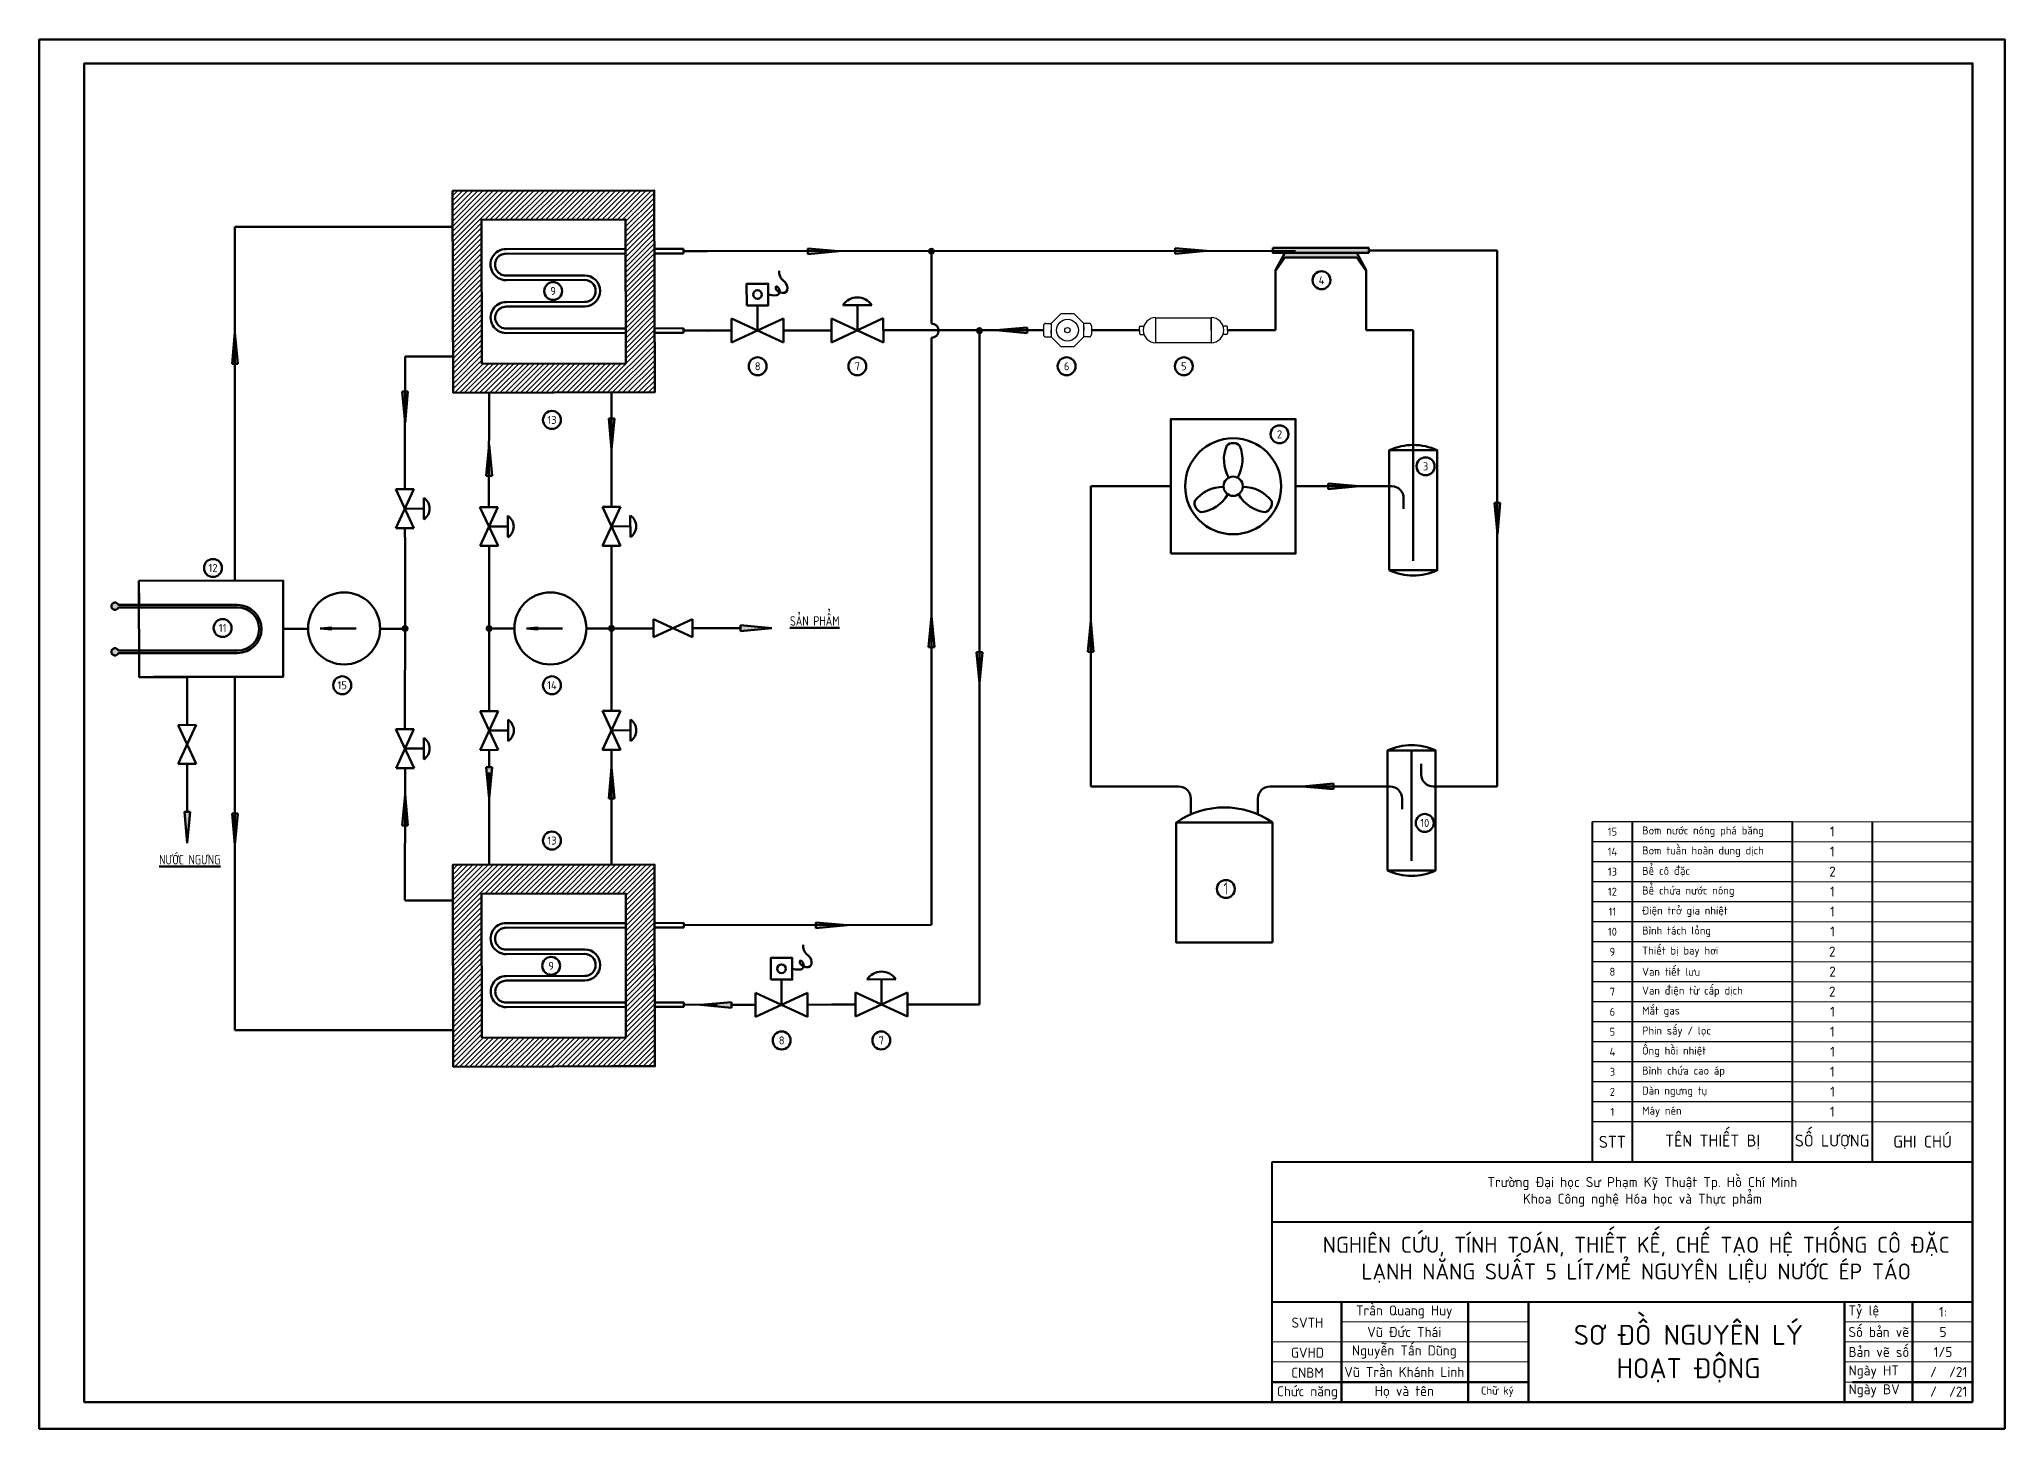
# Model space of a CAD drawing. Header units: inches. Extents: x 18834 to 27863, y -978 to 6102.
# Drawn here: x 25407 to 27863, y -623 to 1112 of the extents above; entities that cross this region are included whole.
import ezdxf

# ---------------------------------------------------------------- set-up
doc = ezdxf.new("R2010")
doc.units = ezdxf.units.IN
doc.header["$MEASUREMENT"] = 0
doc.layers.add('Dam', color=7, linetype='Continuous', lineweight=50)
doc.layers.add('Text', color=6, linetype='Continuous', lineweight=25)
doc.layers.add('Hatch', color=2, linetype='Continuous')
doc.layers.add('Khung', color=7, linetype='Continuous', lineweight=50, plot=False)
doc.styles.add('DIM', font='', dxfattribs={"width": 0.8, "height": 10})
doc.styles.add('Hieu', font='', dxfattribs={"height": 2})
doc.styles.get("Standard").update_dxf_attribs({"font": '', "height": 10})
doc.styles.add('style1', font='', dxfattribs={"height": 25})
doc.styles.add('TUANANH', font='', dxfattribs={"height": 5})
doc.styles.get('DIM').set_extended_font_data('TCVN 7284')
doc.styles.get('Hieu').set_extended_font_data('VNI-Helve-Condense')
doc.styles.get('Standard').set_extended_font_data('TCVN 7284')
doc.styles.get('style1').set_extended_font_data('VNI-Helve-Condense')
doc.styles.get('TUANANH').set_extended_font_data('VNI-Times')

msp = doc.modelspace()

# ---------------------------------------------------------------- hatches: boundary and pattern name
at = {"layer": 'Dam'}
h = msp.add_hatch(color=256, dxfattribs=at)
h.dxf.hatch_style = 1
h.paths.add_polyline_path([(26406.1, 847.7), (26367.1, 851.3), (26367.1, 847.7), (26367.1, 844.1)])
h = msp.add_hatch(dxfattribs=at)
h.set_pattern_fill('ANSI31', color=256, scale=0.6, angle=0.1284)
h.set_pattern_definition([(45.12841767, (7542.46006, -4707.05841), (-0.05315173876, 0.052914012), [])])
h.paths.add_polyline_path([(26518.6, 847.7, 1), (26524.6, 847.7, 1)])
h = msp.add_hatch(color=256, dxfattribs=at)
h.dxf.hatch_style = 1
h.paths.add_polyline_path([(26865.2, 848.1), (26826.2, 851.7), (26826.2, 848.1), (26826.2, 844.5)])
h = msp.add_hatch(color=256, dxfattribs=at)
h.dxf.hatch_style = 1
h.paths.add_polyline_path([(26948.1, 851.8), (26948.1, 845.8), (27068.1, 845.8), (27068.1, 851.8)])
edge = h.paths.add_edge_path()
edge.add_line((26951.3, 824.1), (26963.1, 845.8))
edge.add_line((26963.1, 839.8), (26951.9, 823.8))
edge.add_line((26963.1, 839.8), (27053.1, 839.8))
edge.add_line((27064.9, 824.1), (27053.1, 845.8))
edge.add_line((27053.1, 839.8), (27064.3, 823.8))
edge.add_line((27053.1, 845.8), (26963.1, 845.8))
h = msp.add_hatch(color=256, dxfattribs=at)
h.dxf.hatch_style = 1
h.paths.add_polyline_path([(26951.3, 824.1), (26951.9, 823.8), (26963.1, 839.8), (27053.1, 839.8), (27064.3, 823.8), (27064.9, 824.1), (27053.1, 845.8), (26963.1, 845.8)])
h = msp.add_hatch(color=256, dxfattribs=at)
h.dxf.hatch_style = 1
h.paths.add_polyline_path([(25651.4, 746), (25647.8, 707), (25651.4, 707), (25655, 707)])
h = msp.add_hatch(dxfattribs=at)
h.set_pattern_fill('ANSI31', color=256, scale=0.6, angle=0.1284)
h.set_pattern_definition([(45.12841767, (7602.46006, -4806.24978), (-0.05315173876, 0.052914012), [])])
h.paths.add_polyline_path([(26578.6, 748.5, 1), (26584.6, 748.5, 1)])
h = msp.add_hatch(color=256, dxfattribs=at)
h.dxf.hatch_style = 1
h.paths.add_polyline_path([(26602.1, 749), (26641.1, 745.4), (26641.1, 749), (26641.1, 752.6)])
h = msp.add_hatch(color=256, dxfattribs=at)
h.dxf.hatch_style = 1
h.paths.add_polyline_path([(25863.9, 633.3), (25867.5, 672.3), (25863.9, 672.3), (25860.3, 672.3)])
h = msp.add_hatch(color=256, dxfattribs=at)
h.dxf.hatch_style = 1
h.paths.add_polyline_path([(26122, 599.9), (26125.6, 638.9), (26122, 638.9), (26118.4, 638.9)])
h = msp.add_hatch(color=256, dxfattribs=at)
h.dxf.hatch_style = 1
h.paths.add_polyline_path([(25969, 606.2), (25965.4, 567.2), (25969, 567.2), (25972.6, 567.2)])
h = msp.add_hatch(color=256, dxfattribs=at)
h.dxf.hatch_style = 1
h.paths.add_polyline_path([(27056.1, 554.1), (27017.1, 557.7), (27017.1, 554.1), (27017.1, 550.5)])
h = msp.add_hatch(color=256, dxfattribs=at)
h.dxf.hatch_style = 1
h.paths.add_polyline_path([(27228.7, 494.2), (27232.3, 533.2), (27228.7, 533.2), (27225.1, 533.2)])
h = msp.add_hatch(dxfattribs=at)
h.set_pattern_fill('ANSI31', color=256, scale=0.6, angle=0.1284)
h.set_pattern_definition([(45.12841767, (6884.76055, -5178.382435), (-0.05315173876, 0.052914012), [])])
h.paths.add_polyline_path([(25860.9, 376.4, 1), (25866.9, 376.4, 1)])
h = msp.add_hatch(dxfattribs=at)
h.set_pattern_fill('ANSI31', color=256, scale=0.6, angle=0.1284)
h.set_pattern_definition([(45.12841767, (6989.861296, -5178.382435), (-0.05315173876, 0.052914012), [])])
h.paths.add_polyline_path([(25966, 376.4, 1), (25972, 376.4, 1)])
h = msp.add_hatch(dxfattribs=at)
h.set_pattern_fill('ANSI31', color=256, scale=0.6, angle=0.1284)
h.set_pattern_definition([(45.12841767, (7142.86089, -5178.18744), (-0.05315173876, 0.052914012), [])])
h.paths.add_polyline_path([(26119, 376.6, 1), (26125, 376.6, 1)])
h = msp.add_hatch(color=256, dxfattribs=at)
h.dxf.hatch_style = 1
h.paths.add_polyline_path([(26322.1, 376.8), (26283.1, 380.4), (26283.1, 376.8), (26283.1, 373.2)])
h = msp.add_hatch(color=256, dxfattribs=at)
h.dxf.hatch_style = 1
h.paths.add_polyline_path([(26521.7, 392.3), (26518.1, 353.3), (26521.7, 353.3), (26525.3, 353.3)])
h = msp.add_hatch(color=256, dxfattribs=at)
h.dxf.hatch_style = 1
h.paths.add_polyline_path([(26720.6, 386.1), (26717, 347.1), (26720.6, 347.1), (26724.2, 347.1)])
h = msp.add_hatch(color=256, dxfattribs=at)
h.dxf.hatch_style = 1
h.paths.add_polyline_path([(26581.7, 308), (26585.3, 347), (26581.7, 347), (26578.1, 347)])
h = msp.add_hatch(color=256, dxfattribs=at)
h.dxf.hatch_style = 1
h.paths.add_polyline_path([(25969.1, 164), (25972.7, 203), (25969.1, 203), (25965.5, 203)])
h = msp.add_hatch(color=256, dxfattribs=at)
h.dxf.hatch_style = 1
h.paths.add_polyline_path([(26122.1, 203.2), (26118.5, 164.2), (26122.1, 164.2), (26125.7, 164.2)])
h = msp.add_hatch(color=256, dxfattribs=at)
h.dxf.hatch_style = 1
h.paths.add_polyline_path([(26985.1, 179.1), (27024.1, 175.5), (27024.1, 179.1), (27024.1, 182.7)])
h = msp.add_hatch(color=256, dxfattribs=at)
h.dxf.hatch_style = 1
h.paths.add_polyline_path([(25864, 169.2), (25860.4, 130.2), (25864, 130.2), (25867.6, 130.2)])
h = msp.add_hatch(color=256, dxfattribs=at)
h.dxf.hatch_style = 1
h.paths.add_polyline_path([(25591.9, 108.2), (25595.5, 147.2), (25591.9, 147.2), (25588.3, 147.2)])
h = msp.add_hatch(color=256, dxfattribs=at)
h.dxf.hatch_style = 1
h.paths.add_polyline_path([(25651.4, 106.3), (25655, 145.3), (25651.4, 145.3), (25647.8, 145.3)])
h = msp.add_hatch(color=256, dxfattribs=at)
h.dxf.hatch_style = 1
h.paths.add_polyline_path([(26416.3, 5.7), (26377.3, 9.3), (26377.3, 5.7), (26377.3, 2.1)])
h = msp.add_hatch(color=256, dxfattribs=at)
h.dxf.hatch_style = 1
h.paths.add_polyline_path([(26233, -93.8), (26272, -97.4), (26272, -93.8), (26272, -90.2)])
at = {"layer": 'Hatch'}
h = msp.add_hatch(dxfattribs=at)
h.set_pattern_fill('ANSI31', color=256, scale=36)
h.set_pattern_definition([(45, (-10799.2037, 8875.8187), (-3.1819805, 3.1819805), [])])
h.paths.add_polyline_path([(25923.4, 923), (25924, 671), (26176, 671.6), (26175.4, 923.6)])
h.paths.add_polyline_path([(26139.5, 887.5), (26139.9, 707.5), (25959.9, 707.1), (25959.5, 887.1)], flags=16)
h = msp.add_hatch(color=256, dxfattribs=at)
h.dxf.hatch_style = 1
edge = h.paths.add_edge_path()
edge.add_arc((25501.6, 347.3), 4.5, 19.4692, 340.5267)
edge.add_line((25505.8, 345.8), (25654.6, 345.8))
edge.add_arc((25654.6, 375.8), 30, 270, 450)
edge.add_line((25654.6, 405.8), (25505.8, 405.8))
edge.add_arc((25501.6, 404.3), 4.5, 19.4712, 340.5288)
edge.add_line((25505.8, 402.8), (25654.6, 402.8))
edge.add_arc((25654.6, 375.8), 27, -90, 90, ccw=False)
edge.add_line((25654.6, 348.8), (25505.8, 348.8))
h = msp.add_hatch(dxfattribs=at)
h.set_pattern_fill('ANSI31', color=256, scale=36)
h.set_pattern_definition([(45, (-10799.1096, 8033.819), (-3.1819805, 3.1819805), [])])
h.paths.add_polyline_path([(25923.5, 81), (25924.1, -171), (26176.1, -170.4), (26175.5, 81.6)])
h.paths.add_polyline_path([(26139.6, 45.5), (26140, -134.5), (25960, -134.9), (25959.6, 45.1)], flags=16)

# ---------------------------------------------------------------- linework, layer by layer
for p, q in [((26871.1, 749.1), (26871.1, 764.7)), ((26661.6, 754.6), (26661.6, 743.5)), ((26664.4, 757.5), (26671.2, 757.5)), ((26664.4, 740.6), (26671.2, 740.6)), ((26671.2, 753.2), (26671.2, 749.1)), ((26671.2, 744.9), (26671.2, 749.1)), ((26718.7, 757.5), (26711.9, 757.5)), ((26711.9, 753.2), (26711.9, 749.1)), ((26711.9, 744.9), (26711.9, 749.1)), ((26718.7, 740.6), (26711.9, 740.6)), ((26721.6, 754.6), (26721.6, 743.5)), ((26781.6, 749.1), (26781.6, 753.2)), ((26781.6, 749.1), (26781.6, 744.9)), ((26782.6, 754.3), (26787.2, 754.3)), ((26782.6, 743.8), (26787.2, 743.8)), ((26890.5, 754.3), (26885.9, 754.3)), ((26890.5, 743.8), (26885.9, 743.8)), ((26891.6, 749.1), (26891.6, 753.2)), ((26891.6, 749.1), (26891.6, 744.9))]:
    msp.add_line(p, q)
for points in [[(26671.2, 740.6), (26683.1, 728.7), (26700, 728.7), (26711.9, 740.6), (26711.9, 757.5), (26700, 769.4), (26683.1, 769.4), (26671.2, 757.5)], [(26871.1, 764.7), (26871.1, 733.4), (26802, 733.4), (26802, 764.7)]]:
    msp.add_lwpolyline(points, close=True)
for radius in [13.6, 3.37]:
    msp.add_circle((26691.6, 749.1), radius)
for centre, radius, start, end in [((26802, 749.1), 15.7, 90, 270), ((26871.1, 749.1), 15.7, 270, 90), ((26664.4, 754.6), 2.88, 90, 180), ((26664.4, 743.5), 2.88, 180, 270), ((26718.7, 754.6), 2.88, 0, 90), ((26718.7, 743.5), 2.88, 270, 0), ((26782.6, 753.2), 1.05, 90, 180), ((26782.6, 744.9), 1.05, 180, 270), ((26890.5, 753.2), 1.05, 0, 90), ((26890.5, 744.9), 1.05, 270, 0)]:
    msp.add_arc(centre, radius, start, end)
at = {"layer": 'Dam'}
for p, q in [((25923.9, 878), (25651.4, 878)), ((25651.4, 436.1), (25651.4, 878)), ((25990.1, 850.3), (26139.6, 850.5)), ((25990.1, 844.6), (26139.6, 844.8)), ((26175.6, 850.5), (26212, 850.6)), ((26175.6, 844.8), (26212, 844.8)), ((26212, 844.8), (26212, 850.6)), ((26212, 847.7), (26242, 847.7)), ((26242, 847.7), (26976.6, 848.3)), ((26406.1, 847.7), (26367.1, 851.3)), ((26367.1, 851.3), (26367.1, 847.7)), ((26406.1, 847.7), (26367.1, 844.1)), ((26367.1, 844.1), (26367.1, 847.7)), ((26386.6, 845.9), (26386.6, 849.5)), ((26521.6, 848.3), (26521.6, 757.5)), ((26865.2, 848.1), (26826.2, 851.7)), ((26826.2, 851.7), (26826.2, 848.1)), ((26865.2, 848.1), (26826.2, 844.5)), ((26826.2, 844.5), (26826.2, 848.1)), ((26845.7, 846.3), (26845.7, 849.9)), ((26951.3, 824.1), (26963.1, 845.8)), ((26963.1, 839.8), (26951.9, 823.8)), ((27064.9, 824.1), (27053.1, 845.8)), ((27053.1, 839.8), (27064.3, 823.8)), ((27068.1, 848.8), (27228.6, 848.8)), ((27228.6, 179.1), (27228.6, 848.8)), ((25990.2, 817.3), (26088.3, 817.5)), ((25990.2, 811.6), (26088.3, 811.8)), ((26951.3, 824.1), (26951.9, 823.8)), ((26951.6, 824), (26951.6, 749.1)), ((27064.3, 823.8), (27064.9, 824.1)), ((27064.6, 824), (27064.6, 749.1)), ((25990.2, 784.2), (26088.3, 784.4)), ((25990.3, 778.5), (26088.3, 778.7)), ((26271.9, 763.5), (26336.8, 733.6)), ((26272, 733.5), (26336.7, 763.6)), ((26304.4, 748.6), (26304.3, 780.1)), ((26396.7, 763.8), (26461.6, 733.9)), ((26396.8, 733.8), (26461.5, 763.9)), ((26411.1, 780.3), (26447.1, 780.4)), ((26429.2, 748.9), (26429.1, 780.4)), ((25651.4, 746), (25647.8, 707)), ((25651.4, 746), (25647.8, 707)), ((25651.4, 746), (25655, 707)), ((25651.4, 746), (25655, 707)), ((25990.3, 751.1), (26139.8, 751.3)), ((25990.3, 745.4), (26139.8, 745.6)), ((26175.8, 751.3), (26212, 751.4)), ((26175.8, 745.6), (26212, 745.6)), ((26212, 745.6), (26212, 751.4)), ((26212, 748.5), (26272, 748.5)), ((26272, 748.5), (26242, 748.4)), ((26336.8, 748.6), (26366.8, 748.7)), ((26396.8, 748.8), (26366.8, 748.7)), ((26461.6, 748.9), (26521.6, 749.1)), ((26461.6, 748.9), (26491.6, 749)), ((26521.6, 749.1), (26581.6, 749.1)), ((26521.6, 739.5), (26521.6, 6.1)), ((26661.6, 749.1), (26581.6, 749.1)), ((26581.6, 748.5), (26581.6, -93.1)), ((26602.1, 749), (26641.1, 752.6)), ((26602.1, 749), (26641.1, 745.4)), ((26621.6, 750.8), (26621.6, 747.2)), ((26641.1, 752.6), (26641.1, 749)), ((26641.1, 745.4), (26641.1, 749)), ((26721.6, 749.1), (26781.6, 749.1)), ((26891.6, 749.1), (26951.6, 749.1)), ((27064.6, 749.1), (27123.6, 749.1)), ((27123.6, 749.1), (27123.6, 629.1)), ((25863.9, 716), (25863.6, 572.9)), ((25923.9, 716), (25863.9, 716)), ((25924, 671), (25923.9, 716)), ((25647.8, 707), (25651.4, 707)), ((25647.8, 707), (25651.4, 707)), ((25655, 707), (25651.4, 707)), ((25655, 707), (25651.4, 707)), ((25863.9, 633.3), (25860.3, 672.3)), ((25860.3, 672.3), (25863.9, 672.3)), ((25863.9, 633.3), (25867.5, 672.3)), ((25867.5, 672.3), (25863.9, 672.3)), ((25968.7, 550.6), (25969, 671.2)), ((26121.7, 550.8), (26122, 671.4)), ((26122, 599.9), (26118.4, 638.9)), ((26118.4, 638.9), (26122, 638.9)), ((26122, 599.9), (26125.6, 638.9)), ((26125.6, 638.9), (26122, 638.9)), ((27123.6, 629.1), (27123.6, 461.1)), ((25969, 606.2), (25965.4, 567.2)), ((25969, 606.2), (25972.6, 567.2)), ((25863.7, 550.4), (25863.6, 572.9)), ((25965.4, 567.2), (25969, 567.2)), ((25970.8, 586.7), (25967.2, 586.7)), ((25972.6, 567.2), (25969, 567.2)), ((27153.6, 569.1), (27153.6, 531)), ((25852.4, 550.4), (25875.1, 501.8)), ((25874.9, 550.4), (25852.6, 501.8)), ((25968.8, 528.1), (25968.7, 550.6)), ((26121.8, 528.3), (26121.7, 550.8)), ((26820.6, 554.1), (26720.6, 554.1)), ((26720.6, 554.1), (26720.6, 179.1)), ((27036.6, 554.1), (26976.6, 554.1)), ((27056.1, 554.1), (27017.1, 557.7)), ((27017.1, 557.7), (27017.1, 554.1)), ((27056.1, 554.1), (27017.1, 550.5)), ((27017.1, 550.5), (27017.1, 554.1)), ((27036.6, 552.3), (27036.6, 555.9)), ((27096.6, 554.1), (27036.6, 554.1)), ((25863.7, 526.1), (25887.4, 526.2)), ((25887.3, 539.7), (25887.4, 512.7)), ((25957.5, 528.1), (25980.2, 479.5)), ((25980, 528.1), (25957.7, 479.5)), ((25992.4, 517.4), (25992.5, 490.4)), ((26110.5, 528.3), (26133.2, 479.7)), ((26133, 528.3), (26110.7, 479.7)), ((26145.4, 517.6), (26145.5, 490.6)), ((27111.6, 539.1), (27111.6, 525.9)), ((27228.7, 494.2), (27225.1, 533.2)), ((27225.1, 533.2), (27228.7, 533.2)), ((27228.7, 494.2), (27232.3, 533.2)), ((27232.3, 533.2), (27228.7, 533.2)), ((25863.8, 501.8), (25863.9, 479.3)), ((25968.8, 503.8), (25992.5, 503.9)), ((26121.8, 504), (26145.5, 504.1)), ((27226.9, 513.7), (27230.5, 513.7)), ((25863.9, 479.3), (25863.9, 376.2)), ((25968.9, 479.5), (25969, 457)), ((26121.9, 479.7), (26122, 457.2)), ((25969, 376.4), (25969, 457)), ((26122, 376.6), (26122, 457.2)), ((25531.5, 435.8), (25531.6, 405.8)), ((25505.8, 405.8), (25654.6, 405.8)), ((25505.8, 402.8), (25654.6, 402.8)), ((25742.2, 376.2), (25711.6, 376.2)), ((25757.9, 376.5), (25772.6, 377.8)), ((25757.9, 376.5), (25772.6, 375.1)), ((25772.6, 377.8), (25772.6, 376.5)), ((25802.9, 376.5), (25772.6, 376.5)), ((25772.6, 375.1), (25772.6, 376.5)), ((25863.9, 376.2), (25833.3, 376.2)), ((25863.8, 273.2), (25863.9, 376.2)), ((25968.9, 295.7), (25969, 376.4)), ((26000.5, 376.4), (25969, 376.4)), ((26015.6, 376.5), (26030.3, 377.8)), ((26015.6, 376.5), (26030.3, 375.1)), ((26030.3, 377.8), (26030.3, 376.5)), ((26060.6, 376.5), (26030.3, 376.5)), ((26030.3, 375.1), (26030.3, 376.5)), ((26122, 376.6), (26090.5, 376.5)), ((26121.9, 295.9), (26122, 376.6)), ((26122, 376.6), (26174.5, 376.6)), ((26174.5, 376.7), (26152, 376.6)), ((26223.1, 365.5), (26174.4, 387.9)), ((26223, 388), (26174.5, 365.4)), ((26223.1, 376.8), (26245.6, 376.8)), ((26223.1, 376.8), (26283.1, 376.8)), ((26322.1, 376.8), (26283.1, 380.4)), ((26283.1, 380.4), (26283.1, 376.8)), ((26322.1, 376.8), (26283.1, 380.4)), ((26283.1, 380.4), (26283.1, 376.8)), ((26322.1, 376.8), (26283.1, 373.2)), ((26283.1, 373.2), (26283.1, 376.8)), ((26322.1, 376.8), (26283.1, 373.2)), ((26283.1, 373.2), (26283.1, 376.8)), ((26521.7, 392.3), (26518.1, 353.3)), ((26523.5, 372.8), (26519.9, 372.8)), ((26521.7, 392.3), (26525.3, 353.3)), ((26720.6, 386.1), (26717, 347.1)), ((26720.6, 386.1), (26724.2, 347.1)), ((25654.6, 348.8), (25505.8, 348.8)), ((25654.6, 345.8), (25505.8, 345.8)), ((26518.1, 353.3), (26521.7, 353.3)), ((26525.3, 353.3), (26521.7, 353.3)), ((26581.7, 308), (26578.1, 347)), ((26578.1, 347), (26581.7, 347)), ((26581.7, 308), (26585.3, 347)), ((26585.3, 347), (26581.7, 347)), ((26717, 347.1), (26720.6, 347.1)), ((26722.4, 366.6), (26718.8, 366.6)), ((26724.2, 347.1), (26720.6, 347.1)), ((26579.9, 327.5), (26583.5, 327.5)), ((25531.8, 315.8), (25591.8, 315.8)), ((25591.8, 315.8), (25591.8, 255.8)), ((25651.4, 316.1), (25651.4, -125.5)), ((25968.9, 273.2), (25968.9, 295.7)), ((26121.9, 273.4), (26121.9, 295.9)), ((25591.8, 255.8), (25591.7, 278.3)), ((25863.8, 250.7), (25863.8, 273.2)), ((25957.7, 273.2), (25980.3, 224.7)), ((25980.2, 273.3), (25957.8, 224.6)), ((26110.7, 273.4), (26133.3, 224.9)), ((26133.2, 273.5), (26110.8, 224.8)), ((25603.1, 207.3), (25580.5, 255.8)), ((25580.6, 207.2), (25603, 255.9)), ((25852.6, 250.6), (25875.2, 202.1)), ((25875.1, 250.7), (25852.7, 202)), ((25969, 248.9), (25992.6, 249)), ((25992.6, 262.5), (25992.6, 235.5)), ((26122, 249.1), (26145.6, 249.2)), ((26145.6, 262.7), (26145.6, 235.7)), ((25863.9, 226.4), (25887.5, 226.4)), ((25887.5, 239.9), (25887.5, 212.9)), ((25969, 224.6), (25969.1, 202.1)), ((26122, 224.8), (26122.1, 202.3)), ((27121.6, 224.1), (27121.6, 86.1)), ((25591.9, 207.2), (25591.9, 184.7)), ((25591.9, 207.2), (25591.9, 147.2)), ((25863.9, 202.1), (25864, 179.6)), ((25969.1, 164), (25965.5, 203)), ((25965.5, 203), (25969.1, 203)), ((25969, 81.1), (25969, 196.5)), ((25969.1, 164), (25972.7, 203)), ((25972.7, 203), (25969.1, 203)), ((26122.1, 203.2), (26118.5, 164.2)), ((26122, 81.4), (26122, 196.7)), ((26122.1, 203.2), (26125.7, 164.2)), ((27133.6, 194.1), (27133.6, 207.3)), ((25863.8, 36.5), (25864, 179.6)), ((25967.3, 183.5), (25970.9, 183.5)), ((26123.9, 183.7), (26120.3, 183.7)), ((26800.6, 179.1), (26720.6, 179.1)), ((26830.6, 179.1), (26800.6, 179.1)), ((26944.6, 179.1), (26974.6, 179.1)), ((26974.6, 179.1), (27034.6, 179.1)), ((26985.1, 179.1), (27024.1, 182.7)), ((26985.1, 179.1), (27024.1, 175.5)), ((27004.6, 180.9), (27004.6, 177.3)), ((27024.1, 182.7), (27024.1, 179.1)), ((27024.1, 175.5), (27024.1, 179.1)), ((27094.6, 179.1), (27034.6, 179.1)), ((27148.6, 179.1), (27208.6, 179.1)), ((27151.6, 194.1), (27151.6, 156)), ((27228.6, 179.1), (27208.6, 179.1)), ((25864, 169.2), (25860.4, 130.2)), ((25865.8, 149.7), (25862.2, 149.7)), ((25864, 169.2), (25867.6, 130.2)), ((26118.5, 164.2), (26122.1, 164.2)), ((26125.7, 164.2), (26122.1, 164.2)), ((26845.6, 144.1), (26845.6, 164.1)), ((26929.6, 144.1), (26929.6, 164.1)), ((27109.6, 164.1), (27109.6, 150.9)), ((25591.9, 108.2), (25588.3, 147.2)), ((25588.3, 147.2), (25591.9, 147.2)), ((25591.9, 108.2), (25588.3, 147.2)), ((25588.3, 147.2), (25591.9, 147.2)), ((25591.9, 108.2), (25595.5, 147.2)), ((25595.5, 147.2), (25591.9, 147.2)), ((25591.9, 108.2), (25595.5, 147.2)), ((25595.5, 147.2), (25591.9, 147.2)), ((25651.4, 106.3), (25647.8, 145.3)), ((25647.8, 145.3), (25651.4, 145.3)), ((25651.4, 106.3), (25655, 145.3)), ((25655, 145.3), (25651.4, 145.3)), ((25860.4, 130.2), (25864, 130.2)), ((25867.6, 130.2), (25864, 130.2)), ((25923.9, 36.5), (25863.9, 36.5)), ((25990.2, 8.3), (26139.7, 8.5)), ((25990.2, 2.6), (26139.7, 2.8)), ((26175.7, 8.5), (26212.1, 8.6)), ((26175.7, 2.8), (26212.1, 2.8)), ((26212.1, 2.8), (26212.1, 8.6)), ((26212.1, 5.7), (26521.6, 6.1)), ((26416.3, 5.7), (26377.3, 9.3)), ((26377.3, 9.3), (26377.3, 5.7)), ((26416.3, 5.7), (26377.3, 2.1)), ((26377.3, 2.1), (26377.3, 5.7)), ((26396.8, 3.9), (26396.8, 7.5)), ((25990.3, -24.7), (26088.4, -24.5)), ((25990.3, -30.4), (26088.4, -30.2)), ((25990.3, -57.8), (26088.4, -57.6)), ((25990.4, -63.5), (26088.4, -63.3)), ((26334.4, -93.6), (26334.3, -62.1)), ((26441.1, -61.9), (26477.1, -61.8)), ((26459.2, -93.4), (26459.1, -61.9)), ((25990.4, -90.9), (26139.9, -90.7)), ((25990.4, -96.6), (26139.9, -96.4)), ((26175.9, -90.7), (26212.1, -90.6)), ((26175.9, -96.4), (26212.1, -96.4)), ((26212.1, -96.4), (26212.1, -90.6)), ((26212.1, -93.5), (26252.5, -93.8)), ((26233, -93.8), (26272, -90.2)), ((26233, -93.8), (26272, -97.4)), ((26252.5, -92), (26252.5, -95.6)), ((26272, -90.2), (26272, -93.8)), ((26302, -93.7), (26272, -93.8)), ((26272, -97.4), (26272, -93.8)), ((26302, -108.7), (26366.8, -78.6)), ((26302, -78.7), (26366.8, -108.6)), ((26366.8, -93.6), (26396.8, -93.5)), ((26426.8, -93.4), (26396.8, -93.5)), ((26426.8, -108.4), (26491.6, -78.3)), ((26426.8, -78.4), (26491.6, -108.3)), ((26491.6, -93.3), (26521.6, -93.2)), ((26521.6, -93.2), (26581.6, -93.1)), ((25923.9, -125.5), (25651.4, -125.5)), ((26176.1, -170.4), (26122.1, -170.4)), ((27466.2, -264.2), (27464.4, -264.2)), ((27822.4, -589.9), (27822.4, -289.9))]:
    msp.add_line(p, q, dxfattribs=at)
for points in [[(27822.4, -589.9), (25463.2, -589.9), (25463.2, 1082.4), (27822.4, 1082.4)], [(25924, 671), (26176, 671.6), (26175.4, 923.6), (25923.4, 923)], [(25959.9, 707.1), (26139.9, 707.5), (26139.5, 887.5), (25959.5, 887.1)], [(26948.1, 851.8), (26948.1, 845.8), (27068.1, 845.8), (27068.1, 851.8)], [(26290.8, 780), (26317.8, 780.1), (26317.7, 807.1), (26290.7, 807)], [(26820.6, 470.1), (26976.6, 470.1), (26976.6, 638.1), (26820.6, 638.1)], [(27093.6, 449.1), (27153.6, 449.1), (27153.6, 599.1), (27093.6, 599.1)], [(27091.6, 74.1), (27151.6, 74.1), (27151.6, 224.1), (27091.6, 224.1)], [(26947.6, -15.9), (26827.6, -15.9), (26827.6, 134.1), (26947.6, 134.1)], [(25924.1, -171), (26176.1, -170.4), (26175.5, 81.6), (25923.5, 81)], [(25960, -134.9), (26140, -134.5), (26139.6, 45.5), (25959.6, 45.1)], [(26320.8, -62.2), (26347.8, -62.1), (26347.8, -35.1), (26320.8, -35.2)]]:
    msp.add_lwpolyline(points, close=True, dxfattribs=at)
for points in [[(27053.1, 845.8), (26963.1, 845.8)], [(26963.1, 839.8), (27053.1, 839.8)], [(26271.9, 763.5), (26272, 733.5)], [(26336.8, 733.6), (26336.7, 763.6)], [(26396.7, 763.8), (26396.8, 733.8)], [(26461.6, 733.9), (26461.5, 763.9)], [(25874.9, 550.4), (25852.4, 550.4)], [(25980, 528.1), (25957.5, 528.1)], [(26133, 528.3), (26110.5, 528.3)], [(25852.6, 501.8), (25875.1, 501.8)], [(25957.7, 479.5), (25980.2, 479.5)], [(26110.7, 479.7), (26133.2, 479.7)], [(25549.8, 315.9), (25711.8, 316.2), (25711.5, 436.2), (25531.5, 435.8), (25531.8, 315.8), (25549.8, 315.9)], [(26174.5, 365.4), (26174.4, 387.9)], [(26223, 388), (26223.1, 365.5)], [(25980.2, 273.3), (25957.7, 273.2)], [(26133.2, 273.5), (26110.7, 273.4)], [(25580.5, 255.8), (25603, 255.9)], [(25875.1, 250.7), (25852.6, 250.6)], [(25957.8, 224.6), (25980.3, 224.7)], [(26110.8, 224.8), (26133.3, 224.9)], [(25603.1, 207.3), (25580.6, 207.2)], [(25852.7, 202), (25875.2, 202.1)], [(26302, -78.7), (26302, -108.7)], [(26366.8, -108.6), (26366.8, -78.6)], [(26426.8, -78.4), (26426.8, -108.4)], [(26491.6, -108.3), (26491.6, -78.3)]]:
    msp.add_lwpolyline(points, dxfattribs=at)
for centre, radius in [((26521.6, 847.7), 3), ((27009, 811.5), 11.2), ((26049, 798), 11.2), ((26304.3, 793.6), 5.4), ((26581.6, 748.5), 3), ((26304.5, 704), 11.2), ((26429, 704), 11.2), ((26690.5, 704), 11.2), ((26837, 704), 11.2), ((26047.5, 637), 11.2), ((26898.6, 554.1), 60), ((26956.5, 619), 11.2), ((27139, 579), 11.2), ((26898.6, 554.1), 12), ((26898.6, 554.1), 12), ((25624, 452), 11.2), ((25787.8, 376.5), 45), ((26045.5, 376.5), 45), ((25636, 377), 11.2), ((25863.9, 376.4), 3), ((25969, 376.4), 3), ((26122, 376.6), 3), ((25785.5, 305.5), 11.2), ((26047.5, 305.5), 11.2), ((27138, 133.5), 11.2), ((26047.5, 111.5), 11.2), ((26889.5, 51), 11.2), ((26046.5, -45), 11.2), ((26334.3, -48.6), 5.4), ((26334.5, -138.2), 11.2), ((26459, -138.2), 11.2)]:
    msp.add_circle(centre, radius, dxfattribs=at)
for centre, radius, start, end in [((25990.1, 831), 19.4, 90.1284, 270.1284), ((25990.1, 831), 13.7, 90.1284, 270.1284), ((26088.3, 798.1), 19.4, 270.1284, 90.1284), ((26088.3, 798.1), 13.7, 270.1284, 90.1284), ((26429.1, 768.4), 21.6, 33.7238, 146.533), ((25990.3, 764.8), 19.4, 90.1284, 270.1284), ((25990.3, 764.8), 13.7, 90.1284, 270.1284), ((26521.6, 748.5), 9, 270, 90), ((26932.3, 587.6), 45.2, 157.3119, 210.2616), ((26898.6, 596.1), 12, 48.0197, 131.9803), ((26865, 587.6), 45.2, 329.7384, 22.6881), ((27123.6, 534.5), 71.2, 65.0878, 114.9122), ((26886.4, 508.2), 45.2, 89.7384, 142.6881), ((26852.8, 566.5), 45.2, 277.3119, 330.2616), ((26944.5, 566.5), 45.2, 209.7384, 262.6881), ((26910.8, 508.2), 45.2, 37.3119, 90.2616), ((27096.6, 539.1), 15, 0, 90), ((25878.4, 526.2), 16.2, 303.7238, 56.533), ((25983.5, 503.8), 16.2, 303.7238, 56.533), ((26136.5, 504), 16.2, 303.7238, 56.533), ((26862.3, 533.1), 12, 168.0197, 251.9803), ((26935, 533.1), 12, 288.0197, 11.9803), ((27123.6, 513.7), 71.2, 245.0878, 294.9122), ((25501.6, 404.3), 4.5, 19.4712, 340.5288), ((25654.6, 375.8), 30, 270, 90), ((25654.6, 375.8), 27, 270, 90), ((25501.6, 347.3), 4.5, 19.4692, 340.5267), ((25983.6, 249), 16.2, 303.7238, 56.533), ((26136.6, 249.2), 16.2, 303.7238, 56.533), ((25878.5, 226.4), 16.2, 303.7238, 56.533), ((27121.6, 159.5), 71.2, 65.0878, 114.9122), ((26830.6, 164.1), 15, 0, 90), ((26944.6, 164.1), 15, 90, 180), ((27094.6, 164.1), 15, 0, 90), ((27148.6, 194.1), 15, 180, 270), ((26887.6, 47.8), 105.1, 55.1939, 124.8061), ((27121.6, 138.7), 71.2, 245.0878, 294.9122), ((25990.2, -11), 19.4, 90.1284, 270.1284), ((25990.2, -11), 13.7, 90.1284, 270.1284), ((26088.4, -43.9), 19.4, 270.1284, 90.1284), ((26088.4, -43.9), 13.7, 270.1284, 90.1284), ((25990.4, -77.2), 19.4, 90.1284, 270.1284), ((25990.4, -77.2), 13.7, 90.1284, 270.1284), ((26459.2, -73.8), 21.6, 33.7238, 146.533)]:
    msp.add_arc(centre, radius, start, end, dxfattribs=at)
for points in [[(26317.8, 793.6), (26331.3, 790), (26333.9, 800.8), (26325.8, 806.2), (26327.7, 796.3), (26343, 793.7), (26342, 809.9), (26331.2, 813.4), (26331.2, 823.3)], [(26347.8, -48.6), (26361.3, -52.2), (26364, -41.4), (26355.9, -36), (26357.7, -45.9), (26373, -48.6), (26372.1, -32.4), (26361.3, -28.8), (26361.2, -18.9)]]:
    msp.add_open_spline(points, degree=3, dxfattribs=at)
at = {"layer": 'Khung'}
msp.add_lwpolyline([(27862.6, -623.2), (25407, -623.2), (25407, 1112.4), (27862.6, 1112.4)], close=True, dxfattribs=at)
at = {"layer": 'Text', "lineweight": 40}
for p, q in [((27347.4, -214.9), (27347.4, 135.1)), ((27397.4, -214.9), (27397.4, 135.1)), ((27597.4, -214.9), (27597.4, 135.1)), ((27697.4, -214.9), (27697.4, 135.1)), ((27822.4, -214.9), (27822.4, 135.1)), ((27347.4, -289.9), (27347.4, -214.9)), ((27397.4, -289.9), (27397.4, -214.9)), ((27597.4, -289.9), (27597.4, -214.9)), ((27697.4, -289.9), (27697.4, -214.9)), ((27822.4, -289.9), (27822.4, -214.9)), ((26947.4, -589.9), (26947.4, -289.9)), ((26947.4, -289.9), (27822.4, -289.9)), ((26947.4, -364.9), (27822.4, -364.9)), ((26947.4, -464.9), (27822.4, -464.9))]:
    msp.add_line(p, q, dxfattribs=at)
at = {"layer": 'Text'}
for p, q in [((27597.4, 135.1), (27347.4, 135.1)), ((27597.4, 110.1), (27347.4, 110.1)), ((27597.4, 85.1), (27347.4, 85.1)), ((27597.4, 60.1), (27347.4, 60.1)), ((27597.4, 35.1), (27347.4, 35.1)), ((27597.4, 10.1), (27347.4, 10.1)), ((27597.4, -14.9), (27347.4, -14.9)), ((27597.4, -39.9), (27347.4, -39.9)), ((27597.4, -64.9), (27347.4, -64.9)), ((27597.4, -89.9), (27347.4, -89.9)), ((27597.4, -114.9), (27347.4, -114.9)), ((27597.4, -139.9), (27347.4, -139.9)), ((27597.4, -164.9), (27347.4, -164.9)), ((27597.4, -189.9), (27347.4, -189.9)), ((27597.4, -214.9), (27347.4, -214.9)), ((27597.4, -239.9), (27347.4, -239.9))]:
    msp.add_line(p, q, dxfattribs=at)
at = {"layer": 'Text', "lineweight": 20}
for p, q in [((27597.4, 135.1), (27822.4, 135.1)), ((27597.4, 110.1), (27822.4, 110.1)), ((27597.4, 85.1), (27822.4, 85.1)), ((27597.4, 60.1), (27822.4, 60.1)), ((27597.4, 35.1), (27822.4, 35.1)), ((27597.4, 10.1), (27822.4, 10.1)), ((27597.4, -14.9), (27822.4, -14.9)), ((27597.4, -39.9), (27822.4, -39.9)), ((27597.4, -64.9), (27822.4, -64.9)), ((27597.4, -89.9), (27822.4, -89.9)), ((27597.4, -114.9), (27822.4, -114.9)), ((27597.4, -139.9), (27822.4, -139.9)), ((27597.4, -164.9), (27822.4, -164.9)), ((27597.4, -189.9), (27822.4, -189.9)), ((27597.4, -214.9), (27822.4, -214.9)), ((27597.4, -239.9), (27822.4, -239.9)), ((27033.9, -489.9), (27267.4, -489.9)), ((27662.4, -489.9), (27822.4, -489.9)), ((26946.9, -514.9), (27267.4, -514.9)), ((27662.4, -514.9), (27822.4, -514.9)), ((26947.4, -539.9), (27267.4, -539.9)), ((27662.4, -539.9), (27822.4, -539.9)), ((27662.4, -564.9), (27822.4, -564.9)), ((26947.4, -589.9), (27822.4, -589.9))]:
    msp.add_line(p, q, dxfattribs=at)
at = {"layer": 'Text', "lineweight": 50}
for p, q in [((27033.9, -589.9), (27033.9, -465.8)), ((27192.4, -589.9), (27192.4, -464.9)), ((27267.4, -589.9), (27267.4, -464.9)), ((27662.4, -589.9), (27662.4, -464.9)), ((27747.4, -589.9), (27747.4, -464.9)), ((26947.4, -564.9), (27267.4, -564.9)), ((27672.4, -564.9), (27822.4, -564.9))]:
    msp.add_line(p, q, dxfattribs=at)

# ---------------------------------------------------------------- texts
at = {"layer": 'Dam', "char_height": 12, "attachment_point": 1, "style": 'DIM'}
for s, insert in [('{\\LSẢN PHẨM}', (26344.9, 391.8)), ('{\\LNƯỚC NGƯNG}', (25556.8, 93.6))]:
    msp.add_mtext_dynamic_manual_height_columns(s, width=157.882, gutter_width=30, heights=[0], dxfattribs=dict(at, insert=insert))
at = {"layer": 'Dam', "insert": (26886.6, 59.2), "char_height": 15, "attachment_point": 1, "style": 'DIM'}
msp.add_mtext('1', dxfattribs=at)
at = {"layer": 'Text', "lineweight": 40, "attachment_point": 5, "style": 'Hieu'}
for s, insert, char_height, width in [('\\pxqc;{\\fTCVN 7284|b0|i0|c0|p34;4}', (27009, 811.5), 10, 20.156), ('\\pxqc;{\\fTCVN 7284|b0|i0|c0|p34;9}', (26049, 798), 10, 20.156), ('\\pxqc;{\\fTCVN 7284|b0|i0|c0|p34;8}', (26304.5, 704), 10, 20.156), ('\\pxqc;{\\fTCVN 7284|b0|i0|c0|p34;7}', (26429, 704), 10, 20.156), ('\\pxqc;{\\fTCVN 7284|b0|i0|c0|p34;6}', (26690.5, 704), 10, 20.156), ('\\pxqc;{\\fTCVN 7284|b0|i0|c0|p34;5}', (26837, 704), 10, 20.156), ('\\pxqc;{\\fTCVN 7284|b0|i0|c0|p34;13}', (26047.5, 637), 10, 20.156), ('\\pxqc;{\\fTCVN 7284|b0|i0|c0|p34;2}', (26956.5, 619), 10, 20.156), ('\\pxqc;{\\fTCVN 7284|b0|i0|c0|p34;3}', (27139, 579), 10, 20.156), ('\\pxqc;{\\fTCVN 7284|b0|i0|c0|p34;12}', (25624, 452), 10, 20.156), ('\\pxqc;{\\fTCVN 7284|b0|i0|c0|p34;11}', (25636, 377), 10, 20.156), ('\\pxqc;{\\fTCVN 7284|b0|i0|c0|p34;15}', (25785.5, 305.5), 10, 20.156), ('\\pxqc;{\\fTCVN 7284|b0|i0|c0|p34;14}', (26047.5, 305.5), 10, 20.156), ('\\pxqc;{\\fTCVN 7284|b0|i0|c0|p34;10}', (27138, 133.5), 10, 20.156), ('{\\fTCVN 7284|b0|i0|c0|p34;15}', (27372.4, 122.6), 10, 50), ('\\pxql;{\\fTCVN 7284|b0|i0|c0|p34;  Bơm nước nóng phá băng}', (27497.4, 122.6), 10, 200), ('{\\fTCVN 7284|b0|i0|c0|p34;1}', (27647.1, 122.8), 12.5, 100.453), ('\\pxqc;{\\fTCVN 7284|b0|i0|c0|p34;13}', (26047.5, 111.5), 10, 20.156), ('{\\fTCVN 7284|b0|i0|c0|p34;14}', (27372.4, 97.6), 10, 50), ('\\pxql;{\\fTCVN 7284|b0|i0|c0|p34;  Bơm tuần hoàn dung dịch}', (27497.4, 97.6), 10, 200), ('{\\fTCVN 7284|b0|i0|c0|p34;1}', (27647.1, 97.8), 12.5, 100.453), ('{\\fTCVN 7284|b0|i0|c0|p34;13}', (27372.4, 72.6), 10, 50), ('\\pxql;{\\fTCVN 7284|b0|i0|c0|p34;  Bể cô đặc}', (27497.4, 72.6), 10, 200), ('{\\fTCVN 7284|b0|i0|c0|p34;2}', (27647.4, 72.8), 12.5, 99.953), ('{\\fTCVN 7284|b0|i0|c0|p34;12}', (27372.4, 47.6), 10, 50), ('\\pxql;{\\fTCVN 7284|b0|i0|c0|p34;  Bể chứa nước nóng}', (27497.4, 47.6), 10, 200), ('{\\fTCVN 7284|b0|i0|c0|p34;1}', (27647.1, 47.8), 12.5, 100.453), ('{\\fTCVN 7284|b0|i0|c0|p34;11}', (27372.4, 22.6), 10, 50), ('\\pxql;{\\fTCVN 7284|b0|i0|c0|p34;  Điện trở gia nhiệt}', (27497.4, 22.6), 10, 200), ('{\\fTCVN 7284|b0|i0|c0|p34;1}', (27647.1, 22.8), 12.5, 100.453), ('{\\fTCVN 7284|b0|i0|c0|p34;10}', (27372.4, -2.4), 10, 50), ('\\pxql;{\\fTCVN 7284|b0|i0|c0|p34;  Bình tách lỏng}', (27497.4, -2.4), 10, 200), ('{\\fTCVN 7284|b0|i0|c0|p34;1}', (27647.4, -2.2), 12.5, 99.953), ('{\\fTCVN 7284|b0|i0|c0|p34;9}', (27372.4, -27.4), 10, 50), ('\\pxql;{\\fTCVN 7284|b0|i0|c0|p34;  Thiết bị bay hơi}', (27497.4, -27.4), 10, 200), ('{\\fTCVN 7284|b0|i0|c0|p34;2}', (27647.1, -27.2), 12.5, 100.453), ('\\pxqc;{\\fTCVN 7284|b0|i0|c0|p34;9}', (26046.5, -45), 10, 20.156), ('{\\fTCVN 7284|b0|i0|c0|p34;8}', (27372.4, -52.4), 10, 50), ('\\pxql;{\\fTCVN 7284|b0|i0|c0|p34;  Van tiết lưu}', (27497.4, -52.4), 10, 200), ('{\\fTCVN 7284|b0|i0|c0|p34;2}', (27647.4, -52.2), 12.5, 100), ('{\\fTCVN 7284|b0|i0|c0|p34;7}', (27372.4, -77.4), 10, 50), ('\\pxql;{\\fTCVN 7284|b0|i0|c0|p34;  Van điện từ cấp dịch}', (27497.4, -77.4), 10, 200), ('{\\fTCVN 7284|b0|i0|c0|p34;2}', (27647.1, -77.2), 12.5, 100.453), ('{\\fTCVN 7284|b0|i0|c0|p34;6}', (27372.4, -102.4), 10, 50), ('\\pxql;{\\fTCVN 7284|b0|i0|c0|p34;  Mắt gas}', (27497.4, -102.4), 10, 200), ('{\\fTCVN 7284|b0|i0|c0|p34;1}', (27647.4, -102.2), 12.5, 99.953), ('{\\fTCVN 7284|b0|i0|c0|p34;5}', (27372.4, -127.4), 10, 50), ('\\pxql;{\\fTCVN 7284|b0|i0|c0|p34;  Phin sấy / lọc}', (27497.4, -127.4), 10, 200), ('{\\fTCVN 7284|b0|i0|c0|p34;1}', (27647.1, -127.2), 12.5, 100.453), ('\\pxqc;{\\fTCVN 7284|b0|i0|c0|p34;8}', (26334.5, -138.2), 10, 20.156), ('\\pxqc;{\\fTCVN 7284|b0|i0|c0|p34;7}', (26459, -138.2), 10, 20.156), ('{\\fTCVN 7284|b0|i0|c0|p34;4}', (27372.4, -152.4), 10, 50), ('\\pxql;{\\fTCVN 7284|b0|i0|c0|p34;  Ống hồi nhiệt}', (27497.4, -152.4), 10, 200), ('{\\fTCVN 7284|b0|i0|c0|p34;1}', (27647.4, -152.2), 12.5, 100), ('\\pxql;{\\fTCVN 7284|b0|i0|c0|p34;  Bình chứa cao áp}', (27497.4, -177.4), 10, 200), ('{\\fTCVN 7284|b0|i0|c0|p34;1}', (27647.1, -177.2), 12.5, 100.453), ('{\\fTCVN 7284|b0|i0|c0|p34;3}', (27372.4, -177.4), 10, 50), ('\\pxql;{\\fTCVN 7284|b0|i0|c0|p34;  Dàn ngưng tụ}', (27497.4, -202.4), 10, 200), ('{\\fTCVN 7284|b0|i0|c0|p34;1}', (27647.4, -202.2), 12.5, 99.953), ('{\\fTCVN 7284|b0|i0|c0|p34;2}', (27372.4, -202.4), 10, 50), ('\\pxql;{\\fTCVN 7284|b0|i0|c0|p34;  Máy nén}', (27497.4, -227.4), 10, 200), ('{\\fTCVN 7284|b0|i0|c0|p34;1}', (27647.1, -227.2), 12.5, 100.453), ('{\\fTCVN 7284|b0|i0|c0|p34;1}', (27372.4, -227.4), 10, 50), ('{\\fTCVN 7284|b0|i0|c0|p34;STT}', (27372.4, -264.9), 15, 50), ('{\\fTCVN 7284|b0|i0|c0|p34;TÊN THIẾT BỊ}', (27497.6, -264.9), 15, 200.5), ('{\\fTCVN 7284|b0|i0|c0|p34;SỐ LƯỢNG}', (27646.9, -264.9), 15, 101), ('{\\fTCVN 7284|b0|i0|c0|p34;GHI CHÚ}', (27759.9, -264.6), 15, 125)]:
    msp.add_mtext(s, dxfattribs=dict(at, insert=insert, char_height=char_height, width=width))
at = {"layer": 'Text', "attachment_point": 5}
for s, insert, char_height, width in [('\\pxt36;{\\H1.25x;Trường Đại học Sư Phạm Kỹ Thuật Tp. Hồ Chí Minh\\PKhoa Công nghệ Hóa học và Thực phẩm}', (27409.9, -327.4), 10, 825), ('NGHIÊN CỨU, TÍNH TOÁN, THIẾT KẾ, CHẾ TẠO HỆ THỐNG CÔ ĐẶC LẠNH NĂNG SUẤT 5 LÍT/MẺ NGUYÊN LIỆU NƯỚC ÉP TÁO', (27402.1, -412.3), 20, 825), ('Trần Quang Huy', (27112.4, -477.4), 12.5, 150), ('SVTH', (26991.4, -490.8), 12.5, 75), ('SƠ ĐỒ NGUYÊN LÝ ^JHOẠT ĐỘNG', (27467.4, -529.5), 25, 375), ('1:   ', (27785.5, -477.4), 12.5, 75), ('Vũ Đức Thái', (27112.4, -502.4), 12.5, 150), ('5', (27785.5, -502.4), 12.5, 75), ('GVHD', (26991.4, -528.3), 12.5, 75), ('1/5', (27785.5, -527.4), 12.5, 75), ('CNBM', (26991.4, -553.3), 12.5, 75), ('  /  /21  ', (27784.9, -552.4), 12.5, 75), ('Chức năng', (26991.4, -578.3), 12.5, 91.265), ('Họ và tên', (27112.4, -577.4), 12.5, 150), ('Chữ ký', (27228.7, -577.1), 10, 75), ('  /  /21', (27784.9, -576.9), 12.5, 75)]:
    msp.add_mtext(s, dxfattribs=dict(at, insert=insert, char_height=char_height, width=width))
at = {"layer": 'Text', "char_height": 12.5}
for s, insert, width, attachment_point, style in [('{\\fTCVN 7284|b0|i0|c0|p34;Tỷ lệ}', (27667.4, -477.4), 75, 4, 'Hieu'), ('{\\fTCVN 7284|b0|i0|c0|p34;Nguyễn Tấn Dũng}', (27112.4, -527.4), 150, 5, 'style1'), ('{\\fTCVN 7284|b0|i0|c0|p34;Số bản vẽ}', (27667.4, -502.4), 76.036, 4, 'Hieu'), ('\\pxt3;{\\fTCVN 7284|b0|i0|c0|p34;Bản vẽ số}', (27667.4, -527.4), 78.55, 4, 'Hieu'), ('{\\fTCVN 7284|b0|i0|c0|p34;Vũ Trần Khánh Linh}', (27112.4, -552.4), 150, 5, 'TUANANH'), ('{\\fTCVN 7284|b0|i0|c0|p34;Ngày HT}', (27667.4, -552.4), 75, 4, 'Hieu'), ('{\\fTCVN 7284|b0|i0|c0|p34;Ngày BV}', (27667.4, -584), 75, 7, 'Hieu')]:
    msp.add_mtext(s, dxfattribs=dict(at, insert=insert, width=width, attachment_point=attachment_point, style=style))

doc.saveas('drawing.dxf')
